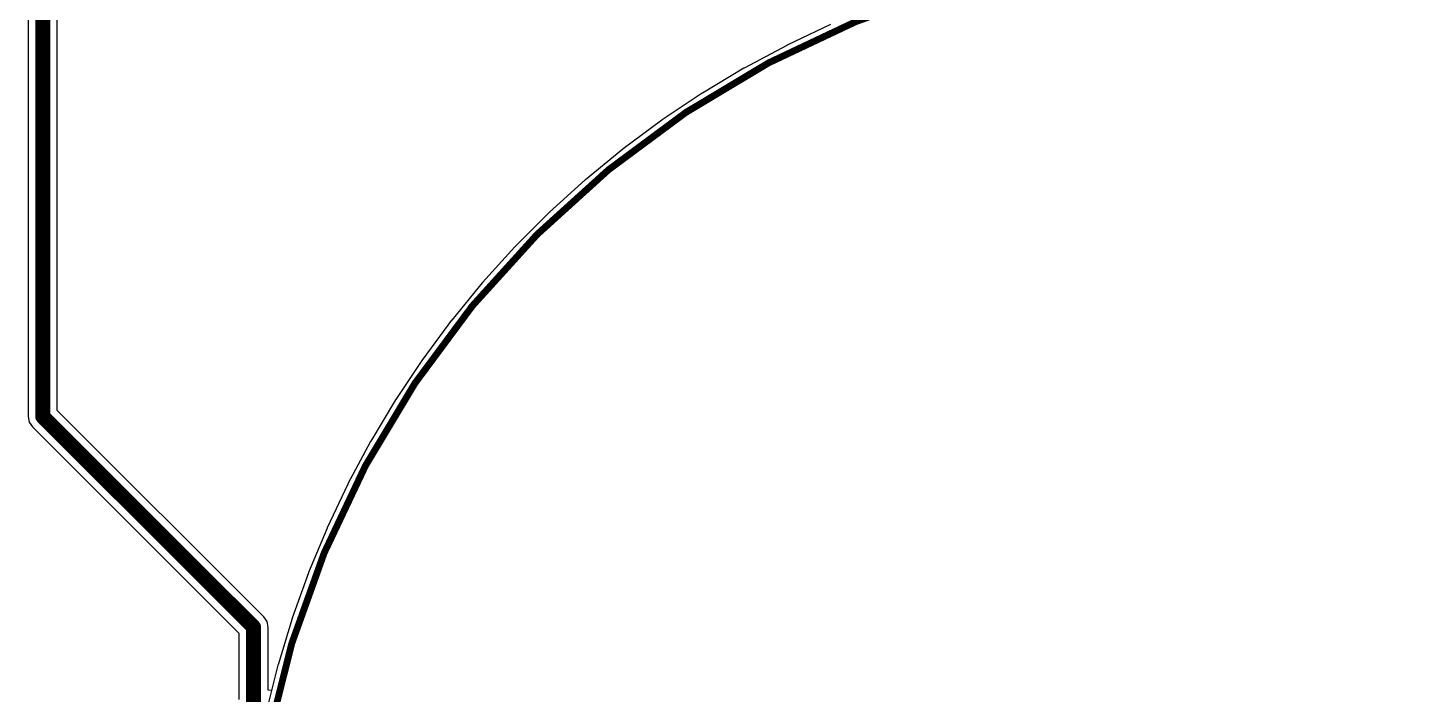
# Model space of a CAD drawing. Header units: inches. Extents: x -89 to 406, y -87 to 102.
# Drawn here: x -44.8 to 6.5, y 8.7 to 33.5 of the extents above; entities that cross this region are included whole.
import ezdxf

# ---------------------------------------------------------------- set-up
doc = ezdxf.new("R2010")
doc.units = ezdxf.units.IN
for name, color, linetype in [('Board_Outline', 56, 'Continuous'), ('Bottom Layer', 5, 'Continuous'), ('Multi-Layer', 9, 'Continuous'), ('Top Layer', 1, 'Continuous')]:
    doc.layers.add(name, color=color, linetype=linetype)

msp = doc.modelspace()

# ---------------------------------------------------------------- linework, layer by layer
at = {"layer": 'Board_Outline'}
for points in [[(87.312, 0, 0.254, 0.254, 1), (-87.312, 0, 0.254, 0.254, 1)], [(36.513, 0, 0.254, 0.254, 1), (-36.513, 0, 0.254, 0.254, 1)]]:
    msp.add_lwpolyline(points, format="xyseb", close=True, dxfattribs=at)
at = {"layer": 'Bottom Layer'}
for p, q in [((-14.912, 33.624), (-16.532, 32.858)), ((-16.543, 32.852), (-18.124, 32.007)), ((-16.537, 32.854), (-16.543, 32.852)), ((-16.532, 32.858), (-16.537, 32.854)), ((-18.136, 32.001), (-19.673, 31.079)), ((-18.129, 32.003), (-18.136, 32.001)), ((-18.124, 32.007), (-18.129, 32.003)), ((-19.684, 31.072), (-21.174, 30.076)), ((-19.678, 31.075), (-19.684, 31.072)), ((-19.673, 31.079), (-19.678, 31.075)), ((-21.185, 30.069), (-22.625, 29.001)), ((-21.179, 30.072), (-21.185, 30.069)), ((-21.174, 30.076), (-21.179, 30.072)), ((-22.635, 28.993), (-24.02, 27.856)), ((-22.629, 28.996), (-22.635, 28.993)), ((-22.625, 29.001), (-22.629, 28.996)), ((-24.03, 27.848), (-25.358, 26.644)), ((-24.025, 27.851), (-24.03, 27.848)), ((-24.02, 27.856), (-24.025, 27.851)), ((-25.368, 26.635), (-26.635, 25.368)), ((-25.362, 26.639), (-25.368, 26.635)), ((-25.358, 26.644), (-25.362, 26.639)), ((-26.644, 25.358), (-27.848, 24.03)), ((-26.639, 25.362), (-26.644, 25.358)), ((-26.635, 25.368), (-26.639, 25.362)), ((-27.856, 24.02), (-28.993, 22.635)), ((-27.851, 24.025), (-27.856, 24.02)), ((-27.848, 24.03), (-27.851, 24.025)), ((-29.001, 22.625), (-30.069, 21.185)), ((-28.996, 22.629), (-29.001, 22.625)), ((-28.993, 22.635), (-28.996, 22.629)), ((-30.076, 21.174), (-31.072, 19.684)), ((-30.072, 21.179), (-30.076, 21.174)), ((-30.069, 21.185), (-30.072, 21.179)), ((-31.079, 19.673), (-32.001, 18.136)), ((-31.075, 19.678), (-31.079, 19.673)), ((-31.072, 19.684), (-31.075, 19.678)), ((-32.007, 18.124), (-32.852, 16.543)), ((-32.003, 18.129), (-32.007, 18.124)), ((-32.001, 18.136), (-32.003, 18.129)), ((-32.858, 16.532), (-33.624, 14.912)), ((-32.854, 16.537), (-32.858, 16.532)), ((-32.852, 16.543), (-32.854, 16.537)), ((-33.629, 14.9), (-34.315, 13.244)), ((-33.626, 14.905), (-33.629, 14.9)), ((-33.624, 14.912), (-33.626, 14.905)), ((-34.32, 13.232), (-34.924, 11.544)), ((-34.317, 13.237), (-34.32, 13.232)), ((-34.315, 13.244), (-34.317, 13.237)), ((-34.928, 11.532), (-35.448, 9.816)), ((-34.925, 11.538), (-34.928, 11.532)), ((-34.924, 11.544), (-34.925, 11.538)), ((-35.452, 9.804), (-35.887, 8.065)), ((-35.449, 9.81), (-35.452, 9.804)), ((-35.448, 9.816), (-35.449, 9.81))]:
    msp.add_line(p, q, dxfattribs=at)
at = {"layer": 'Multi-Layer'}
for p, q in [((-13.145, 34.076), (-14.801, 33.39)), ((-14.801, 33.39), (-16.421, 32.624)), ((-16.421, 32.624), (-18.002, 31.779)), ((-18.002, 31.779), (-19.54, 30.857)), ((-19.54, 30.857), (-21.031, 29.861)), ((-21.031, 29.861), (-22.47, 28.793)), ((-22.47, 28.793), (-23.856, 27.656)), ((-23.856, 27.656), (-25.184, 26.452)), ((-25.184, 26.452), (-26.452, 25.184)), ((-26.452, 25.184), (-27.656, 23.856)), ((-27.656, 23.856), (-28.793, 22.47)), ((-28.793, 22.47), (-29.861, 21.031)), ((-29.861, 21.031), (-30.857, 19.54)), ((-30.857, 19.54), (-31.779, 18.002)), ((-31.779, 18.002), (-32.624, 16.421)), ((-32.624, 16.421), (-33.39, 14.801)), ((-33.39, 14.801), (-34.076, 13.145)), ((-34.076, 13.145), (-34.68, 11.457)), ((-34.68, 11.457), (-35.2, 9.741)), ((-35.2, 9.741), (-35.636, 8.002))]:
    msp.add_line(p, q, dxfattribs=at)
at = {"layer": 'Top Layer'}
for p, q in [((-44.74, 64.338), (-44.74, 19.05)), ((-43.652, 19.275), (-43.652, 64.113)), ((-14.912, 33.624), (-16.532, 32.858)), ((-16.543, 32.852), (-18.124, 32.007)), ((-16.537, 32.854), (-16.543, 32.852)), ((-16.532, 32.858), (-16.537, 32.854)), ((-18.136, 32.001), (-19.673, 31.079)), ((-18.129, 32.003), (-18.136, 32.001)), ((-18.124, 32.007), (-18.129, 32.003)), ((-19.684, 31.072), (-21.174, 30.076)), ((-19.678, 31.075), (-19.684, 31.072)), ((-19.673, 31.079), (-19.678, 31.075)), ((-21.185, 30.069), (-22.625, 29.001)), ((-21.179, 30.072), (-21.185, 30.069)), ((-21.174, 30.076), (-21.179, 30.072)), ((-22.635, 28.993), (-24.02, 27.856)), ((-22.629, 28.996), (-22.635, 28.993)), ((-22.625, 29.001), (-22.629, 28.996)), ((-24.03, 27.848), (-25.358, 26.644)), ((-24.025, 27.851), (-24.03, 27.848)), ((-24.02, 27.856), (-24.025, 27.851)), ((-25.368, 26.635), (-26.635, 25.368)), ((-25.362, 26.639), (-25.368, 26.635)), ((-25.358, 26.644), (-25.362, 26.639)), ((-26.644, 25.358), (-27.848, 24.03)), ((-26.639, 25.362), (-26.644, 25.358)), ((-26.635, 25.368), (-26.639, 25.362)), ((-27.856, 24.02), (-28.993, 22.635)), ((-27.851, 24.025), (-27.856, 24.02)), ((-27.848, 24.03), (-27.851, 24.025)), ((-29.001, 22.625), (-30.069, 21.185)), ((-28.996, 22.629), (-29.001, 22.625)), ((-28.993, 22.635), (-28.996, 22.629)), ((-30.076, 21.174), (-31.072, 19.684)), ((-30.072, 21.179), (-30.076, 21.174)), ((-30.069, 21.185), (-30.072, 21.179)), ((-31.079, 19.673), (-32.001, 18.136)), ((-31.075, 19.678), (-31.079, 19.673)), ((-31.072, 19.684), (-31.075, 19.678)), ((-44.74, 19.05), (-44.698, 18.842)), ((-35.975, 11.598), (-43.652, 19.275)), ((-44.698, 18.842), (-44.581, 18.665)), ((-44.581, 18.665), (-36.903, 10.988)), ((-32.007, 18.124), (-32.852, 16.543)), ((-32.003, 18.129), (-32.007, 18.124)), ((-32.001, 18.136), (-32.003, 18.129)), ((-32.858, 16.532), (-33.624, 14.912)), ((-32.854, 16.537), (-32.858, 16.532)), ((-32.852, 16.543), (-32.854, 16.537)), ((-33.629, 14.9), (-34.315, 13.244)), ((-33.626, 14.905), (-33.629, 14.9)), ((-33.624, 14.912), (-33.626, 14.905)), ((-34.32, 13.232), (-34.924, 11.544)), ((-34.317, 13.237), (-34.32, 13.232)), ((-34.315, 13.244), (-34.317, 13.237)), ((-35.857, 11.422), (-35.975, 11.598)), ((-35.816, 11.213), (-35.857, 11.422)), ((-34.928, 11.532), (-35.448, 9.816)), ((-34.925, 11.538), (-34.928, 11.532)), ((-34.924, 11.544), (-34.925, 11.538)), ((-36.903, 10.988), (-36.903, 8.518)), ((-35.816, 8.874), (-35.816, 11.213)), ((-35.452, 9.804), (-35.689, 8.859)), ((-35.449, 9.81), (-35.452, 9.804)), ((-35.448, 9.816), (-35.449, 9.81)), ((-35.689, 8.859), (-35.816, 8.874))]:
    msp.add_line(p, q, dxfattribs=at)
for points in [[(-44.196, 19.05, 0.559, 0.559, 0), (-44.196, 64.338, 0.559, 0.559, 0)], [(-44.196, 19.05, 0.559, 0.559, 0), (-36.359, 11.213, 0.559, 0.559, 0)], [(-36.359, 7.722, 0.559, 0.559, 0), (-36.359, 11.213, 0.559, 0.559, 0)]]:
    msp.add_lwpolyline(points, format="xyseb", dxfattribs=at)
for points in [[(-44.336, 19.05, 0.279, 0.279, 1), (-44.056, 19.05, 0.279, 0.279, 1)], [(-44.336, 19.05, 0.279, 0.279, 1), (-44.056, 19.05, 0.279, 0.279, 1)], [(-36.499, 11.213, 0.279, 0.279, 1), (-36.22, 11.213, 0.279, 0.279, 1)], [(-36.499, 11.213, 0.279, 0.279, 1), (-36.22, 11.213, 0.279, 0.279, 1)]]:
    msp.add_lwpolyline(points, format="xyseb", close=True, dxfattribs=at)

doc.saveas('drawing.dxf')
